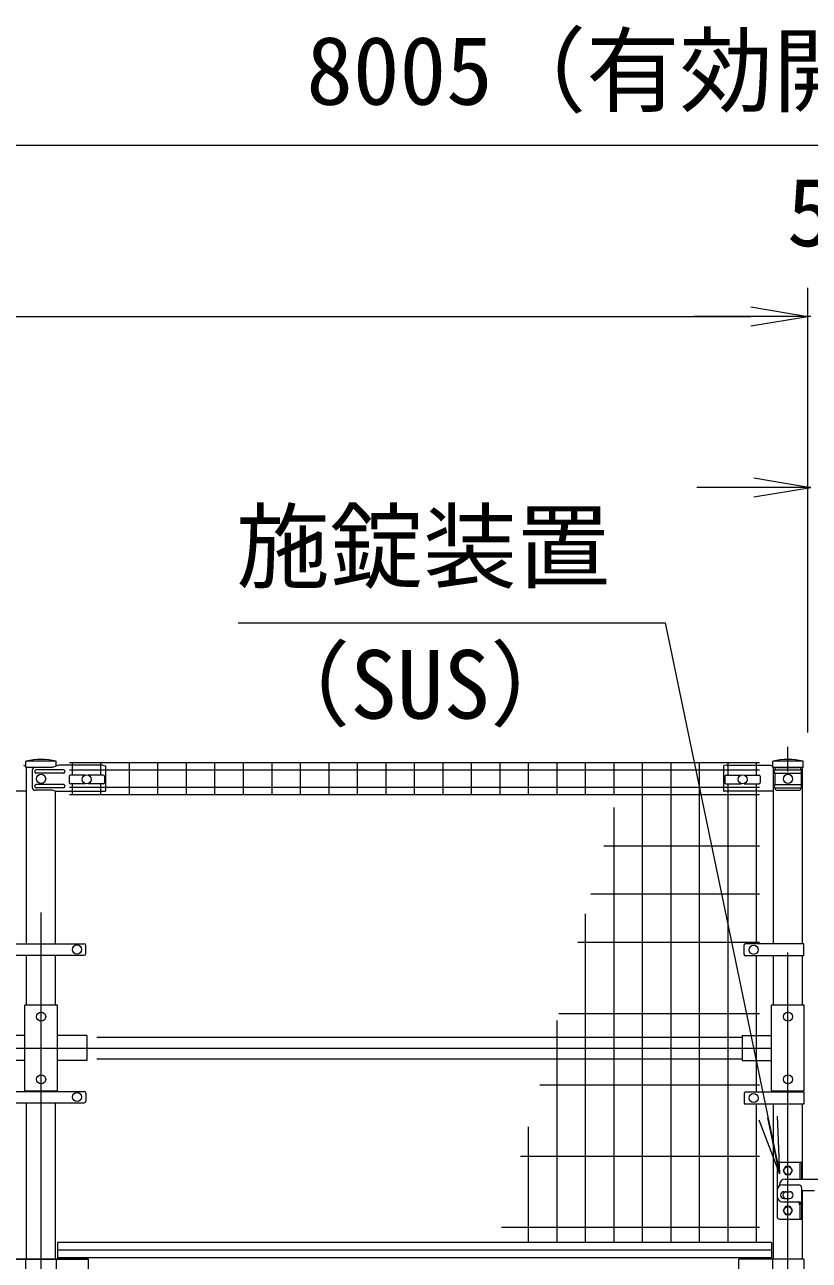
# Model space of a CAD drawing. Units: millimetres, scale not verified. Extents: x -10500 to 10500, y -7425 to 7425.
# Drawn here: x -3507 to -2131, y 745 to 2911 of the extents above; entities that cross this region are included whole.
import ezdxf
from ezdxf.enums import TextEntityAlignment as Align

# ---------------------------------------------------------------- set-up
doc = ezdxf.new("R2010")
doc.units = ezdxf.units.MM
doc.header["$LTSCALE"] = 50
doc.linetypes.add('USER1', pattern=[50.8, 31.75, -6.35, 6.35, -6.35])
for name, color, linetype, lineweight in [('0-0_D-STR-DIM', 7, 'Continuous', 9), ('0-1_0', 7, 'Continuous', 9), ('0-2_D-STR1', 1, 'Continuous', 18), ('0-3_D-BMK', 2, 'USER1', 13), ('0-4_D-STR3', 3, 'Continuous', 13), ('0-5_D-STR2', 7, 'Continuous', 9), ('0-9_D-STR-TXT', 7, 'Continuous', 9)]:
    doc.layers.add(name, color=color, linetype=linetype, lineweight=lineweight)
doc.styles.add('ＭＳ ゴシック', font='')
doc.styles.get('ＭＳ ゴシック').set_extended_font_data('MS Gothic')

# ---------------------------------------------------------------- blocks, each defined once
blk = doc.blocks.new('_Open')
at = {"layer": '0-1_0'}
blk.add_line((-50, 8.33), (0, 0), dxfattribs=at)
blk.add_lwpolyline([(-50, -8.33), (0, 0), (-50, 0)], dxfattribs=at)

msp = doc.modelspace()

# ---------------------------------------------------------------- linework, layer by layer
at = {"layer": '0-0_D-STR-DIM'}
for p, q in [((-6033.58, 2699.98), (1771.42, 2699.98)), ((-2133.58, 1669.98), (-2133.58, 2449.98)), ((-2133.58, 1669.98), (-2133.58, 2449.98)), ((-6033.58, 2399.98), (-2233.58, 2399.98)), ((-2233.58, 2399.98), (-2333.58, 2399.98)), ((-2128.58, 2399.98), (-2133.58, 2399.98)), ((-2228.58, 2099.98), (-2328.58, 2099.98))]:
    msp.add_line(p, q, dxfattribs=at)
at = {"layer": '0-2_D-STR1'}
for p, q in [((-3451.98, 1619.98), (-3505.18, 1619.98)), ((-3505.18, 1608.98), (-3505.18, 1619.98)), ((-3459.22, 1608.98), (-3505.18, 1608.98)), ((-3503.98, 1299.73), (-3503.98, 1608.98)), ((-3451.98, 1611.48), (-3451.98, 1619.98)), ((-2141.98, 1619.98), (-2195.18, 1619.98)), ((-2195.18, 1608.98), (-2195.18, 1619.98)), ((-2141.98, 1608.98), (-2195.18, 1608.98)), ((-2193.98, 1299.72), (-2193.98, 1608.98)), ((-2193.98, 1299.72), (-2193.98, 1608.98)), ((-2143.18, 1299.72), (-2143.18, 1608.98)), ((-2143.18, 1299.72), (-2143.18, 1608.98)), ((-2141.98, 1608.98), (-2141.98, 1619.98)), ((-3453.18, 1299.73), (-3453.18, 1567.16)), ((-3503.98, 1191.97), (-3503.98, 1279.73)), ((-3453.18, 1191.97), (-3453.18, 1279.73)), ((-2193.98, 1191.97), (-2193.98, 1278.72)), ((-2193.98, 1191.97), (-2193.98, 1278.72)), ((-2143.18, 1191.97), (-2143.18, 1278.72)), ((-2143.18, 1191.97), (-2143.18, 1278.72)), ((-3381.08, 1136.02), (-2248.58, 1136.02)), ((-3381.08, 1097.92), (-2248.58, 1097.92)), ((-3503.98, 1040.97), (-3503.98, 1041.97)), ((-3453.18, 1040.97), (-3453.18, 1041.97)), ((-2193.98, 1039.72), (-2193.98, 1041.97)), ((-2193.98, 1039.72), (-2193.98, 1041.97)), ((-2143.18, 1039.72), (-2143.18, 1041.97)), ((-2143.18, 1039.72), (-2143.18, 1041.97)), ((-3503.98, 746.98), (-3503.98, 1020.97)), ((-3453.18, 746.98), (-3453.18, 1020.97)), ((-2193.98, 746.98), (-2193.98, 1018.72)), ((-2193.98, 746.98), (-2193.98, 1018.72)), ((-2143.18, 886.98), (-2143.18, 1018.72)), ((-2143.18, 886.98), (-2143.18, 1018.72)), ((-2143.18, 746.98), (-2143.18, 866.98)), ((-2143.18, 746.98), (-2143.18, 866.98))]:
    msp.add_line(p, q, dxfattribs=at)
for centre in [(-3478.58, 1503.55), (-2168.58, 1503.55)]:
    msp.add_arc(centre, 119.43, 77.13052, 102.86948, dxfattribs=at)
at = {"layer": '0-3_D-BMK'}
for p, q in [((-3478.58, -233.02), (-3478.58, 1644.98)), ((-2168.58, -303.02), (-2168.58, 1644.98)), ((-2168.58, -303.02), (-2168.58, 1644.98)), ((-6070.98, 1116.97), (-2197.18, 1116.97))]:
    msp.add_line(p, q, dxfattribs=at)
at = {"layer": '0-4_D-STR3'}
for p, q in [((-3509.49, 1612.98), (-3505.18, 1611.48)), ((-3494.06, 1603.98), (-3494.06, 1573.98)), ((-3459.22, 1608.98), (-3489.06, 1608.98)), ((-3439.58, 1604.98), (-3486.99, 1604.98)), ((-3447.66, 1612.98), (-3459.22, 1608.98)), ((-3370.58, 1612.98), (-3447.66, 1612.98)), ((-3370.58, 1612.98), (-3365.58, 1611.98)), ((-3365.58, 1611.98), (-3365.58, 1568.16)), ((-2276.58, 1612.98), (-2281.58, 1611.98)), ((-2281.58, 1611.98), (-2281.58, 1568.16)), ((-2191.78, 1604.98), (-2145.37, 1604.98)), ((-2187.78, 1608.98), (-2149.37, 1608.98)), ((-3439.58, 1598.98), (-3486.99, 1598.98)), ((-3429.58, 1593.45), (-3429.58, 1582.45)), ((-3401.36, 1595.45), (-3427.58, 1595.45)), ((-3369.58, 1595.45), (-3395.79, 1595.45)), ((-3367.58, 1593.45), (-3367.58, 1582.45)), ((-2279.08, 1593.45), (-2279.08, 1582.45)), ((-2277.08, 1595.45), (-2250.86, 1595.45)), ((-2245.29, 1595.45), (-2219.08, 1595.45)), ((-2217.08, 1593.45), (-2217.08, 1582.45)), ((-2191.78, 1598.98), (-2191.78, 1578.98)), ((-2191.78, 1598.98), (-2145.37, 1598.98)), ((-2145.37, 1598.98), (-2145.37, 1578.98)), ((-3503.98, 1567.16), (-3590.58, 1567.16)), ((-3459.22, 1568.98), (-3489.06, 1568.98)), ((-3439.58, 1578.98), (-3486.99, 1578.98)), ((-3439.58, 1572.98), (-3486.99, 1572.98)), ((-3453.97, 1567.16), (-3459.22, 1568.98)), ((-3453.97, 1567.16), (-3366.58, 1567.16)), ((-3401.36, 1580.45), (-3427.58, 1580.45)), ((-3369.58, 1580.45), (-3395.79, 1580.45)), ((-2193.98, 1567.16), (-2280.58, 1567.16)), ((-2277.08, 1580.45), (-2250.86, 1580.45)), ((-2245.29, 1580.45), (-2219.08, 1580.45)), ((-2191.78, 1578.98), (-2145.37, 1578.98)), ((-2191.78, 1572.98), (-2145.37, 1572.98)), ((-2187.78, 1568.98), (-2149.37, 1568.98)), ((-3554.08, 1299.73), (-3403.08, 1299.73)), ((-3554.08, 1279.73), (-3403.08, 1279.73)), ((-3400.08, 1282.73), (-3400.08, 1296.73)), ((-2245.57, 1280.72), (-2245.57, 1297.72)), ((-2140.88, 1299.72), (-2243.57, 1299.72)), ((-2140.88, 1278.72), (-2243.57, 1278.72)), ((-2140.88, 1278.72), (-2140.88, 1299.72)), ((-3507.18, 1041.97), (-3507.18, 1191.97)), ((-3449.98, 1191.97), (-3507.18, 1191.97)), ((-2197.18, 1041.97), (-2197.18, 1191.97)), ((-2139.98, 1191.97), (-2197.18, 1191.97)), ((-3507.18, 1138.97), (-3558.58, 1138.97)), ((-3398.58, 1138.97), (-3449.98, 1138.97)), ((-3398.58, 1138.97), (-3398.58, 1094.97)), ((-2248.58, 1138.97), (-2197.18, 1138.97)), ((-2248.58, 1138.97), (-2248.58, 1094.97)), ((-3507.18, 1094.97), (-3558.58, 1094.97)), ((-3398.58, 1094.97), (-3449.98, 1094.97)), ((-2248.58, 1094.97), (-2197.18, 1094.97)), ((-3554.08, 1040.97), (-3403.08, 1040.97)), ((-3554.08, 1020.97), (-3403.08, 1020.97)), ((-3400.08, 1037.97), (-3400.08, 1023.97)), ((-2245.57, 1037.72), (-2245.57, 1020.72)), ((-2140.88, 1039.72), (-2243.57, 1039.72)), ((-2140.88, 1018.72), (-2243.57, 1018.72)), ((-2140.88, 1039.72), (-2140.88, 1018.72)), ((-2187.58, 911.98), (-2187.58, 821.98)), ((-2182.58, 916.98), (-2144.58, 916.98)), ((-2147.58, 916.98), (-2147.58, 886.98)), ((-2144.58, 916.98), (-2144.58, 886.98)), ((-2183.58, 874.98), (-2183.58, 876.98)), ((-2177.58, 876.98), (-2149.58, 876.98)), ((-2173.58, 886.98), (-2093.58, 886.98)), ((-2144.58, 871.98), (-2144.58, 816.98)), ((-2144.58, 871.98), (-2144.58, 816.98)), ((-2144.58, 866.98), (-2121.85, 866.98)), ((-2177.58, 846.98), (-2149.58, 846.98)), ((-2175.58, 864.98), (-2165.58, 864.98)), ((-2175.58, 852.98), (-2165.58, 852.98)), ((-2172.58, 864.98), (-2166.58, 864.98)), ((-2172.58, 852.98), (-2166.58, 852.98)), ((-2147.58, 841.98), (-2147.58, 816.98)), ((-2182.58, 816.98), (-2144.58, 816.98)), ((-2197.58, 776.13), (-3449.58, 776.13)), ((-3449.58, 776.13), (-3449.58, 746.98)), ((-2197.58, 762.49), (-3449.58, 762.49)), ((-2197.58, 776.13), (-2197.58, 746.98)), ((-3395.58, 746.98), (-3561.58, 746.98)), ((-3561.58, 746.98), (-3395.58, 746.98)), ((-3505.38, 686.98), (-3505.38, 746.98)), ((-3451.78, 686.98), (-3451.78, 746.98)), ((-2197.58, 748.86), (-3449.58, 748.86)), ((-3395.58, 686.98), (-3395.58, 746.98)), ((-2140.38, 746.98), (-2254.83, 746.98)), ((-2254.83, 686.98), (-2254.83, 746.98)), ((-2194.83, 686.98), (-2194.83, 746.98)), ((-2140.38, 746.98), (-2140.38, 686.98))]:
    msp.add_line(p, q, dxfattribs=at)
for points in [[(-2276.58, 1612.98), (-2199.49, 1612.98), (-2195.18, 1611.48)], [(-3507.18, 1041.97), (-3449.98, 1041.97), (-3449.98, 1191.97)], [(-2197.18, 1041.97), (-2139.98, 1041.97), (-2139.98, 1191.97)]]:
    msp.add_lwpolyline(points, dxfattribs=at)
for points in [[(-2176.68, 901.98), (-2172.63, 894.96), (-2164.53, 894.96), (-2160.48, 901.98), (-2164.53, 908.99), (-2172.63, 908.99)], [(-2172.63, 838.99), (-2176.68, 831.98), (-2172.63, 824.96), (-2164.53, 824.96), (-2160.48, 831.98), (-2164.53, 838.99)]]:
    msp.add_lwpolyline(points, close=True, dxfattribs=at)
for centre, radius in [((-3478.58, 1588.98), 8), ((-3478.58, 1588.98), 8), ((-3398.58, 1587.95), 8), ((-2248.08, 1587.95), 8), ((-2168.58, 1588.98), 8), ((-3415.58, 1289.73), 8), ((-2228.58, 1289.22), 8), ((-3478.58, 1171.97), 8), ((-2168.58, 1171.97), 8), ((-3478.58, 1061.97), 8), ((-2168.58, 1061.97), 8), ((-3415.58, 1030.97), 8), ((-2228.58, 1029.22), 8), ((-2168.58, 901.98), 7.03), ((-2168.58, 831.98), 7.03)]:
    msp.add_circle(centre, radius, dxfattribs=at)
for centre, radius, start, end in [((-3489.06, 1603.98), 5, 90, 180), ((-3486.99, 1601.98), 3, 90, 270), ((-3439.58, 1601.98), 3, 270, 90), ((-2186.53, 1601.98), 6.05, 150.26731, 209.73269), ((-2187.78, 1604.98), 4, 90, 180), ((-2149.37, 1604.98), 4, 0, 90), ((-2150.62, 1601.98), 6.05, 330.26731, 29.73269), ((-3427.58, 1593.45), 2, 90, 180), ((-3427.58, 1582.45), 2, 180, 270), ((-3369.58, 1593.45), 2, 0, 90), ((-3369.58, 1582.45), 2, 270, 0), ((-2277.08, 1593.45), 2, 90, 180), ((-2277.08, 1582.45), 2, 180, 270), ((-2219.08, 1593.45), 2, 0, 90), ((-2219.08, 1582.45), 2, 270, 0), ((-3489.06, 1573.98), 5, 180, 270), ((-3486.99, 1575.98), 3, 90, 270), ((-3439.58, 1575.98), 3, 270, 90), ((-3366.58, 1568.16), 1, 270, 0), ((-2280.58, 1568.16), 1, 180, 270), ((-2186.51, 1575.98), 6.07, 150.37394, 209.62606), ((-2187.78, 1572.98), 4, 180, 270), ((-2149.37, 1572.98), 4, 270, 0), ((-2150.65, 1575.98), 6.07, 330.37394, 29.62606), ((-3403.08, 1296.73), 3, 0, 90), ((-3403.08, 1282.73), 3, 270, 0), ((-2243.57, 1297.72), 2, 90, 180), ((-2243.57, 1280.72), 2, 180, 270), ((-3403.08, 1037.97), 3, 0, 90), ((-3403.08, 1023.97), 3, 270, 0), ((-2243.57, 1037.72), 2, 90, 180), ((-2243.57, 1020.72), 2, 180, 270), ((-2182.58, 911.98), 5, 90, 180), ((-2177.58, 866.98), 10, 90, 180), ((-2173.58, 876.98), 10, 90, 180), ((-2149.58, 871.98), 5, 0, 90), ((-2177.58, 856.98), 10, 180, 270), ((-2175.58, 858.98), 6, 90, 270), ((-2171.58, 858.98), 6, 90, 270), ((-2165.58, 858.98), 6, 270, 90), ((-2165.58, 858.98), 6, 270, 90), ((-2152.58, 841.98), 5, 0, 90), ((-2149.58, 841.98), 5, 0, 90), ((-2182.58, 821.98), 5, 180, 270)]:
    msp.add_arc(centre, radius, start, end, dxfattribs=at)
at = {"layer": '0-5_D-STR2'}
for p, q in [((-2218.58, 1616.97), (-3428.58, 1616.97)), ((-2218.58, 1604.1), (-3428.58, 1604.1)), ((-3423.58, 1595.45), (-3423.58, 1616.97)), ((-3373.58, 1595.45), (-3373.58, 1616.97)), ((-3323.58, 1560.97), (-3323.58, 1616.97)), ((-3273.58, 1560.97), (-3273.58, 1616.97)), ((-3223.58, 1560.97), (-3223.58, 1616.97)), ((-3173.58, 1560.97), (-3173.58, 1616.97)), ((-3123.58, 1560.97), (-3123.58, 1616.97)), ((-3073.58, 1560.97), (-3073.58, 1616.97)), ((-3023.58, 1560.97), (-3023.58, 1616.97)), ((-2973.58, 1560.97), (-2973.58, 1616.97)), ((-2923.58, 1560.97), (-2923.58, 1616.97)), ((-2873.58, 1560.97), (-2873.58, 1616.97)), ((-2823.58, 1560.97), (-2823.58, 1616.97)), ((-2773.58, 1560.97), (-2773.58, 1616.97)), ((-2723.58, 1560.97), (-2723.58, 1616.97)), ((-2673.58, 1560.97), (-2673.58, 1616.97)), ((-2623.58, 1560.97), (-2623.58, 1616.97)), ((-2573.58, 1560.97), (-2573.58, 1616.97)), ((-2523.58, 1560.97), (-2523.58, 1616.97)), ((-2473.58, 1560.97), (-2473.58, 1616.97)), ((-2423.58, 776.13), (-2423.58, 1616.97)), ((-2373.58, 776.13), (-2373.58, 1616.97)), ((-2323.58, 776.13), (-2323.58, 1616.97)), ((-2273.58, 1595.45), (-2273.58, 1616.97)), ((-2223.58, 1595.45), (-2223.58, 1616.97)), ((-2218.58, 1573.85), (-3428.58, 1573.85)), ((-2218.58, 1560.97), (-3428.58, 1560.97)), ((-3423.58, 1560.97), (-3423.58, 1580.45)), ((-3373.58, 1560.97), (-3373.58, 1580.45)), ((-2273.58, 776.13), (-2273.58, 1580.45)), ((-2223.58, 1299.72), (-2223.58, 1580.45)), ((-2473.58, 776.13), (-2473.58, 1538.58)), ((-2218.58, 1470.97), (-2491.69, 1470.97)), ((-2218.58, 1386.47), (-2514.33, 1386.47)), ((-2523.58, 776.13), (-2523.58, 1351.97)), ((-2218.58, 1301.97), (-2536.97, 1301.97)), ((-2223.58, 1039.72), (-2223.58, 1278.72)), ((-2218.58, 1176.97), (-2570.47, 1176.97)), ((-2573.58, 776.13), (-2573.58, 1165.37)), ((-2218.58, 1051.97), (-2603.96, 1051.97)), ((-2223.58, 776.13), (-2223.58, 1018.72)), ((-2623.58, 776.13), (-2623.58, 978.77)), ((-2218.58, 926.97), (-2637.46, 926.97)), ((-2218.58, 801.97), (-2670.95, 801.97))]:
    msp.add_line(p, q, dxfattribs=at)
at = {"layer": '0-9_D-STR-TXT'}
msp.add_lwpolyline([(-3133.22, 1862.3), (-2383.8, 1862.3), (-2183.61, 898.37)], dxfattribs=at)

# ---------------------------------------------------------------- block references
at = {"layer": '0-0_D-STR-DIM', "xscale": 2, "yscale": 2}
for p in [(-2133.58, 2399.98), (-2133.58, 2399.98), (-2128.58, 2099.98)]:
    msp.add_blockref('_Open', p, dxfattribs=at)
at = {"layer": '0-9_D-STR-TXT', "xscale": 2, "yscale": 2, "rotation": 281.73248}
msp.add_blockref('_Open', (-2183.21, 896.41), dxfattribs=at)

# ---------------------------------------------------------------- texts
at = {"layer": '0-0_D-STR-DIM', "style": 'ＭＳ ゴシック'}
for s, p in [('8005（有効開口 ≒7943）', (-3013.39, 2734.95)), ('5', (-2170.39, 2486.85))]:
    msp.add_text(s, height=120.2, dxfattribs=at).set_placement(p, align=Align.BOTTOM_LEFT)
at = {"layer": '0-9_D-STR-TXT', "style": 'ＭＳ ゴシック'}
for s, p in [('施錠装置', (-3136.19, 1900.2)), ('（SUS）', (-3100.36, 1658.53))]:
    msp.add_text(s, height=120.2, dxfattribs=at).set_placement(p, align=Align.BOTTOM_LEFT)

doc.saveas('drawing.dxf')
